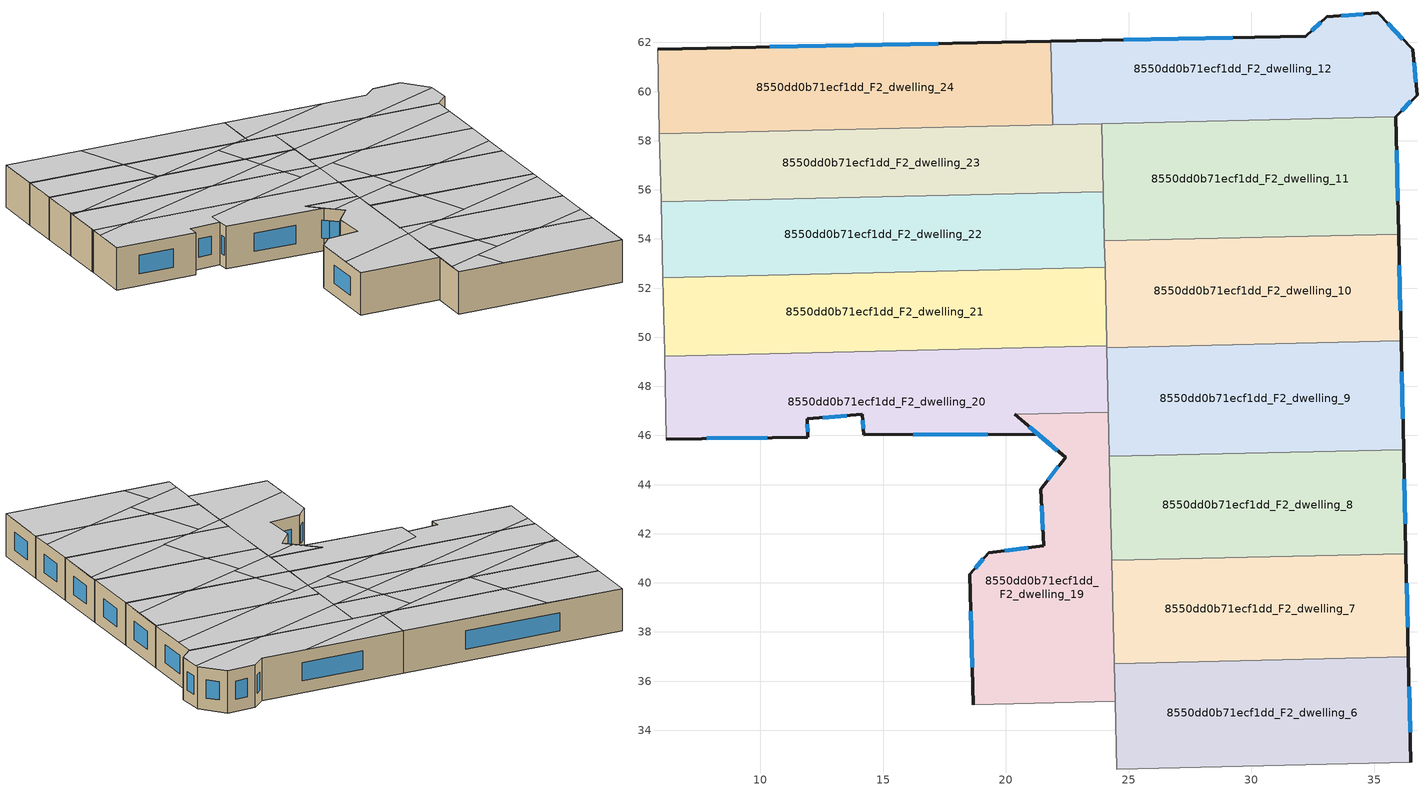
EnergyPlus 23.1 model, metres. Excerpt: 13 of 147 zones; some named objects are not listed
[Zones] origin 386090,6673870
8550dd0b71ecf1dd_F2_dwelling_10
 floor to 8550dd0b71ecf1dd_F1_dwelling_10 (EU_floor_Construction): 35.99,54.2 35.99,54.15 36.09,49.86 24.11,49.58 24.02,53.87 24.02,53.92 z6
 wall outside (EU_wall_Construction): 36.09,49.86 35.99,54.15 35.99,54.2 z6:9
 wall to 8550dd0b71ecf1dd_F2_dwelling_11 (EU_wall_Construction): 35.99,54.2 24.02,53.92 z6:9
 wall to 8550dd0b71ecf1dd_F2_dwelling_9 (EU_wall_Construction): 24.11,49.58 36.09,49.86 z6:9
 wall to 8550dd0b71ecf1dd_F2_dwelling_21 (EU_wall_Construction): 24.04,52.84 24.11,49.75 24.11,49.65 z6:9
 wall to 8550dd0b71ecf1dd_F2_dwelling_22 (EU_wall_Construction): 24.02,53.92 24.02,53.87 24.04,52.84 z6:9
 wall to 8550dd0b71ecf1dd_F2_dwelling_20 (EU_wall_Construction): 24.11,49.65 24.12,49.58 z6:9
 window (EU_Window_Construction): 36.07,51.08 36.02,52.92 z6.86:8.14
 ceiling to 8550dd0b71ecf1dd_F3_dwelling_17 (EU_floor_Construction): 36.05,51.79 35.99,54.2 28.04,54.01 25.21,52.78 26.58,49.64 31.38,49.75 z9
 ceiling to 8550dd0b71ecf1dd_F3_dwelling_15 (EU_floor_Construction): 36.09,49.86 36.05,51.79 31.38,49.75 z9
 ceiling to 8550dd0b71ecf1dd_F3_dwelling_16 (EU_floor_Construction): 26.58,49.64 25.21,52.78 24.05,52.27 24.12,49.58 z9
 ceiling to 8550dd0b71ecf1dd_F3_dwelling_19 (EU_floor_Construction): 28.04,54.01 24.02,53.92 24.05,52.27 z9
8550dd0b71ecf1dd_F2_dwelling_11
 floor to 8550dd0b71ecf1dd_F1_dwelling_11 (EU_floor_Construction): 35.88,58.98 35.99,54.2 24.02,53.92 23.91,58.7 z6
 wall outside (EU_wall_Construction): 35.99,54.2 35.88,58.98 z6:9
 wall to 8550dd0b71ecf1dd_F2_dwelling_12 (EU_wall_Construction): 35.88,58.98 23.91,58.7 z6:9
 wall to 8550dd0b71ecf1dd_F2_dwelling_23 (EU_wall_Construction): 23.91,58.7 23.97,55.93 z6:9
 wall to 8550dd0b71ecf1dd_F2_dwelling_22 (EU_wall_Construction): 23.97,55.93 24.02,53.92 z6:9
 window (EU_Window_Construction): 35.96,55.56 35.92,57.61 z6.86:8.14
 ceiling to 8550dd0b71ecf1dd_F3_dwelling_19 (EU_floor_Construction): 35.92,57.46 35.88,58.98 30.48,58.85 23.97,56.01 24.02,53.92 28.04,54.01 z9
 ceiling to 8550dd0b71ecf1dd_F3_dwelling_17 (EU_floor_Construction): 35.99,54.2 35.92,57.46 28.04,54.01 z9
 ceiling to 8550dd0b71ecf1dd_F3_dwelling_21 (EU_floor_Construction): 30.48,58.85 23.91,58.7 23.97,56.01 z9
8550dd0b71ecf1dd_F2_dwelling_12
 floor to 8550dd0b71ecf1dd_F1_dwelling_12 (EU_floor_Construction): 36.57,61.72 36.74,59.85 35.88,58.98 21.91,58.66 21.83,62.05 32.22,62.25 33.06,63.05 35.14,63.2 z6
 wall outside (EU_wall_Construction): 35.88,58.98 36.74,59.85 36.57,61.72 35.14,63.2 33.06,63.05 32.22,62.25 21.83,62.05 z6:9
 wall to 8550dd0b71ecf1dd_F2_dwelling_24 (EU_wall_Construction): 21.83,62.05 21.91,58.66 z6:9
 wall to 8550dd0b71ecf1dd_F2_dwelling_23 (EU_wall_Construction): 21.91,58.66 23.91,58.7 z6:9
 window (EU_Window_Construction): 32.82,62.82 32.46,62.48 / 34.54,63.16 33.66,63.09 / 36.16,62.14 35.55,62.78 / 36.69,60.38 36.62,61.18 / 36.13,59.23 36.5,59.6 / 29.25,62.19 24.8,62.1 z6.86:8.14
 ceiling to 8550dd0b71ecf1dd_F3_dwelling_21 (EU_floor_Construction): 36.59,61.52 36.57,61.72 35.14,63.2 33.06,63.05 32.22,62.25 29.03,62.19 21.9,59.07 21.91,58.66 30.48,58.85 z9
 ceiling to 8550dd0b71ecf1dd_F3_dwelling_19 (EU_floor_Construction): 35.88,58.98 36.74,59.85 36.59,61.52 30.48,58.85 z9
 ceiling to 8550dd0b71ecf1dd_F3_dwelling_23 (EU_floor_Construction): 29.03,62.19 21.83,62.05 21.9,59.07 z9
8550dd0b71ecf1dd_F2_dwelling_19
 floor to 8550dd0b71ecf1dd_F1_dwelling_19 (EU_floor_Construction): 24.18,46.95 24.45,35.18 18.68,35.04 18.54,40.35 19.3,41.23 21.55,41.5 21.42,43.81 22.43,45.11 20.35,46.87 z6
 wall outside (EU_wall_Construction): 20.35,46.87 22.43,45.11 21.42,43.81 21.55,41.5 19.3,41.23 18.54,40.35 18.68,35.04 z6:9
 wall to 8550dd0b71ecf1dd_F2_dwelling_18 (EU_wall_Construction): 18.68,35.04 24.45,35.18 z6:9
 wall to 8550dd0b71ecf1dd_F2_dwelling_20 (EU_wall_Construction): 24.18,46.95 20.36,46.87 z6:9
 wall to 8550dd0b71ecf1dd_F2_dwelling_8 (EU_wall_Construction): 24.31,40.92 24.22,45.15 z6:9
 wall to 8550dd0b71ecf1dd_F2_dwelling_6 (EU_wall_Construction): 24.45,35.18 24.41,36.71 z6:9
 wall to 8550dd0b71ecf1dd_F2_dwelling_9 (EU_wall_Construction): 24.22,45.15 24.18,46.95 z6:9
 wall to 8550dd0b71ecf1dd_F2_dwelling_7 (EU_wall_Construction): 24.41,36.71 24.31,40.91 z6:9
 window (EU_Window_Construction): 19.09,40.98 18.76,40.6 / 20.91,41.42 19.95,41.31 / 21.46,43.15 21.51,42.16 / 22.14,44.74 21.71,44.18 / 20.95,46.37 21.84,45.61 / 18.58,38.83 18.64,36.56 z6.86:8.14
 ceiling to 8550dd0b71ecf1dd_F3_dwelling_12 (EU_floor_Construction): 24.45,35.18 24.34,39.68 18.62,37.18 18.68,35.04 z9
 ceiling to 8550dd0b71ecf1dd_F3_dwelling_14 (EU_floor_Construction): 24.34,39.68 24.18,46.6 21.87,45.59 22.43,45.11 21.42,43.81 21.54,41.63 21.55,41.5 19.3,41.23 18.54,40.35 18.54,40.32 18.62,37.18 z9
 ceiling to 8550dd0b71ecf1dd_F3_dwelling_16 (EU_floor_Construction): 24.18,46.6 24.18,46.95 20.36,46.87 21.87,45.59 z9
8550dd0b71ecf1dd_F2_dwelling_20
 floor to 8550dd0b71ecf1dd_F1_dwelling_20 (EU_floor_Construction): 24.11,49.65 24.18,46.95 20.36,46.87 22.42,45.11 21.3,46.06 14.21,46.03 14.16,46.86 11.91,46.67 11.94,45.93 6.18,45.86 6.11,49.24 z6
 wall outside (EU_wall_Construction): 6.18,45.86 11.94,45.93 11.91,46.67 14.16,46.86 14.21,46.03 21.3,46.06 22.42,45.11 20.36,46.87 z6:9
 wall adiabatic (EU_wall_Construction): 6.11,49.24 6.18,45.86 z6:9
 wall to 8550dd0b71ecf1dd_F2_dwelling_21 (EU_wall_Construction): 24.11,49.65 6.11,49.24 z6:9
 wall to 8550dd0b71ecf1dd_F2_dwelling_9 (EU_wall_Construction): 24.18,46.95 24.12,49.58 z6:9
 window (EU_Window_Construction): 16.23,46.04 19.27,46.05 / 14.17,46.62 14.19,46.27 / 12.55,46.73 13.52,46.8 / 11.93,46.15 11.92,46.46 / 7.83,45.88 10.3,45.91 / 21.83,45.61 20.95,46.36 / 21.62,45.79 22.1,45.38 z6.86:8.14
 ceiling to 8550dd0b71ecf1dd_F3_dwelling_16 (EU_floor_Construction): 24.18,46.95 24.11,49.65 17.72,49.5 14.09,47.92 14.21,46.03 21.3,46.06 21.71,45.72 20.36,46.87 z9
 ceiling to 8550dd0b71ecf1dd_F3_dwelling_18 (EU_floor_Construction): 17.72,49.5 8.62,49.29 6.13,48.21 6.18,45.86 11.94,45.93 11.91,46.67 14.16,46.86 14.09,47.92 z9
 ceiling to 8550dd0b71ecf1dd_F3_dwelling_20 (EU_floor_Construction): 8.62,49.29 6.11,49.24 6.13,48.21 z9
8550dd0b71ecf1dd_F2_dwelling_21
 floor to 8550dd0b71ecf1dd_F1_dwelling_21 (EU_floor_Construction): 24.04,52.84 24.11,49.75 24.11,49.65 6.11,49.24 6.1,49.34 6.03,52.43 z6
 wall adiabatic (EU_wall_Construction): 6.03,52.43 6.1,49.34 6.11,49.24 z6:9
 wall to 8550dd0b71ecf1dd_F2_dwelling_22 (EU_wall_Construction): 24.04,52.84 6.03,52.43 z6:9
 ceiling to 8550dd0b71ecf1dd_F3_dwelling_18 (EU_floor_Construction): 22.23,51.48 21.66,52.79 16.32,52.66 8.62,49.29 17.72,49.5 z9
 ceiling adiabatic (EU_roof_Construction): 16.32,52.66 6.74,52.44 6.04,52.14 6.1,49.32 6.11,49.24 8.62,49.29 z9
 ceiling to 8550dd0b71ecf1dd_F3_dwelling_16 (EU_floor_Construction): 24.11,49.65 24.11,49.75 24.05,52.27 17.72,49.5 z9
 ceiling to 8550dd0b71ecf1dd_F3_dwelling_22 (EU_floor_Construction): 6.74,52.44 6.03,52.43 6.04,52.14 z9
 ceiling to 8550dd0b71ecf1dd_F3_dwelling_19 (EU_floor_Construction): 24.05,52.27 24.04,52.84 21.66,52.79 22.23,51.48 z9
8550dd0b71ecf1dd_F2_dwelling_22
 floor to 8550dd0b71ecf1dd_F1_dwelling_22 (EU_floor_Construction): 23.97,55.93 24.04,52.84 6.03,52.43 5.96,55.52 z6
 wall adiabatic (EU_wall_Construction): 5.96,55.52 6.03,52.43 z6:9
 wall to 8550dd0b71ecf1dd_F2_dwelling_23 (EU_wall_Construction): 23.97,55.93 5.96,55.52 z6:9
 ceiling to 8550dd0b71ecf1dd_F3_dwelling_20 (EU_floor_Construction): 20.85,54.64 20.32,55.85 14.21,55.71 6.74,52.44 16.32,52.66 z9
 ceiling to 8550dd0b71ecf1dd_F3_dwelling_19 (EU_floor_Construction): 24.04,52.84 23.97,55.93 23.79,55.93 20.85,54.64 21.66,52.79 z9
 ceiling to 8550dd0b71ecf1dd_F3_dwelling_22 (EU_floor_Construction): 14,55.62 13.96,55.7 5.96,55.52 6.03,52.43 6.74,52.44 z9
 ceiling to 8550dd0b71ecf1dd_F3_dwelling_18 (EU_floor_Construction): 21.66,52.79 20.85,54.64 16.32,52.66 z9
 ceiling to 8550dd0b71ecf1dd_F3_dwelling_23 (EU_floor_Construction): 14.21,55.71 13.96,55.7 14,55.62 z9
 ceiling to 8550dd0b71ecf1dd_F3_dwelling_21 (EU_floor_Construction): 23.79,55.93 20.32,55.85 20.85,54.64 z9
8550dd0b71ecf1dd_F2_dwelling_23
 floor to 8550dd0b71ecf1dd_F1_dwelling_23 (EU_floor_Construction): 23.91,58.7 23.97,55.93 5.96,55.52 5.9,58.29 z6
 wall adiabatic (EU_wall_Construction): 5.9,58.29 5.96,55.52 z6:9
 wall to 8550dd0b71ecf1dd_F2_dwelling_24 (EU_wall_Construction): 21.91,58.66 5.9,58.29 z6:9
 ceiling to 8550dd0b71ecf1dd_F3_dwelling_23 (EU_floor_Construction): 20.9,58.63 12.76,58.45 13.96,55.7 14.21,55.71 z9
 ceiling to 8550dd0b71ecf1dd_F3_dwelling_21 (EU_floor_Construction): 23.97,56.01 23.91,58.7 20.9,58.63 19.39,57.97 20.32,55.85 23.79,55.93 z9
 ceiling to 8550dd0b71ecf1dd_F3_dwelling_22 (EU_floor_Construction): 13.96,55.7 12.76,58.45 5.9,58.29 5.96,55.52 z9
 ceiling to 8550dd0b71ecf1dd_F3_dwelling_20 (EU_floor_Construction): 20.32,55.85 19.39,57.97 14.21,55.71 z9
8550dd0b71ecf1dd_F2_dwelling_24
 floor to 8550dd0b71ecf1dd_F1_dwelling_24 (EU_floor_Construction): 21.83,62.05 21.91,58.66 5.9,58.29 5.82,61.73 z6
 wall outside (EU_wall_Construction): 21.83,62.05 5.82,61.73 z6:9
 wall adiabatic (EU_wall_Construction): 5.82,61.73 5.9,58.29 z6:9
 window (EU_Window_Construction): 17.25,61.96 10.39,61.82 z6.86:8.14
 ceiling to 8550dd0b71ecf1dd_F3_dwelling_22 (EU_floor_Construction): 12.76,58.45 11.28,61.84 5.82,61.73 5.9,58.29 z9
 ceiling to 8550dd0b71ecf1dd_F3_dwelling_23 (EU_floor_Construction): 21.9,59.07 21.83,62.05 11.28,61.84 12.76,58.45 20.9,58.63 z9
 ceiling to 8550dd0b71ecf1dd_F3_dwelling_21 (EU_floor_Construction): 21.91,58.66 21.9,59.07 20.9,58.63 z9
8550dd0b71ecf1dd_F2_dwelling_6
 floor to 8550dd0b71ecf1dd_F1_dwelling_6 (EU_floor_Construction): 36.39,36.99 36.49,32.7 24.51,32.42 24.41,36.71 z6
 wall outside (EU_wall_Construction): 36.49,32.7 36.39,36.99 z6:9
 wall to 8550dd0b71ecf1dd_F2_dwelling_7 (EU_wall_Construction): 36.39,36.99 24.41,36.71 z6:9
 wall to 8550dd0b71ecf1dd_F2_dwelling_5 (EU_wall_Construction): 24.51,32.42 36.49,32.7 z6:9
 wall to 8550dd0b71ecf1dd_F2_dwelling_18 (EU_wall_Construction): 24.45,35.18 24.51,32.42 z6:9
 window (EU_Window_Construction): 36.46,33.92 36.42,35.76 z6.86:8.14
 ceiling to 8550dd0b71ecf1dd_F3_dwelling_11 (EU_floor_Construction): 36.49,32.7 36.39,36.99 32.46,36.9 26.94,34.48 27.8,32.5 z9
 ceiling to 8550dd0b71ecf1dd_F3_dwelling_10 (EU_floor_Construction): 27.8,32.5 26.94,34.48 24.49,33.41 24.51,32.42 z9
 ceiling to 8550dd0b71ecf1dd_F3_dwelling_13 (EU_floor_Construction): 32.46,36.9 27.97,36.79 28.65,35.23 z9
 ceiling to 8550dd0b71ecf1dd_F3_dwelling_12 (EU_floor_Construction): 28.65,35.23 27.97,36.79 24.41,36.71 24.49,33.41 z9
8550dd0b71ecf1dd_F2_dwelling_7
 floor to 8550dd0b71ecf1dd_F1_dwelling_7 (EU_floor_Construction): 36.29,41.19 36.39,36.99 24.41,36.71 24.31,40.92 z6
 wall outside (EU_wall_Construction): 36.39,36.99 36.29,41.19 z6:9
 wall to 8550dd0b71ecf1dd_F2_dwelling_8 (EU_wall_Construction): 36.29,41.19 24.31,40.92 z6:9
 window (EU_Window_Construction): 36.36,38.19 36.32,39.99 z6.86:8.14
 ceiling to 8550dd0b71ecf1dd_F3_dwelling_13 (EU_floor_Construction): 36.35,38.6 36.29,41.19 27.32,40.98 26.33,40.55 27.97,36.79 32.46,36.9 z9
 ceiling to 8550dd0b71ecf1dd_F3_dwelling_11 (EU_floor_Construction): 36.39,36.99 36.35,38.6 32.46,36.9 z9
 ceiling to 8550dd0b71ecf1dd_F3_dwelling_12 (EU_floor_Construction): 27.97,36.79 26.33,40.55 24.34,39.68 24.41,36.71 z9
 ceiling to 8550dd0b71ecf1dd_F3_dwelling_14 (EU_floor_Construction): 27.32,40.98 24.31,40.92 24.34,39.68 z9
8550dd0b71ecf1dd_F2_dwelling_8
 floor to 8550dd0b71ecf1dd_F1_dwelling_8 (EU_floor_Construction): 36.2,45.42 36.29,41.19 24.31,40.92 24.22,45.15 z6
 wall outside (EU_wall_Construction): 36.29,41.19 36.2,45.42 z6:9
 wall to 8550dd0b71ecf1dd_F2_dwelling_9 (EU_wall_Construction): 36.2,45.42 24.22,45.15 z6:9
 window (EU_Window_Construction): 36.26,42.4 36.22,44.21 z6.86:8.14
 ceiling to 8550dd0b71ecf1dd_F3_dwelling_14 (EU_floor_Construction): 29.44,41.91 27.99,45.24 24.22,45.15 24.31,40.92 27.32,40.98 z9
 ceiling to 8550dd0b71ecf1dd_F3_dwelling_13 (EU_floor_Construction): 36.29,41.19 36.21,44.87 27.32,40.98 z9
 ceiling to 8550dd0b71ecf1dd_F3_dwelling_15 (EU_floor_Construction): 36.21,44.87 36.2,45.42 27.99,45.24 29.44,41.91 z9
8550dd0b71ecf1dd_F2_dwelling_9
 floor to 8550dd0b71ecf1dd_F1_dwelling_9 (EU_floor_Construction): 36.09,49.86 36.2,45.42 24.22,45.15 24.11,49.58 z6
 wall outside (EU_wall_Construction): 36.2,45.42 36.09,49.86 z6:9
 window (EU_Window_Construction): 36.17,46.69 36.12,48.59 z6.86:8.14
 ceiling to 8550dd0b71ecf1dd_F3_dwelling_15 (EU_floor_Construction): 36.2,45.42 36.09,49.86 31.38,49.75 26.87,47.78 27.99,45.24 z9
 ceiling to 8550dd0b71ecf1dd_F3_dwelling_14 (EU_floor_Construction): 27.99,45.24 26.87,47.78 24.18,46.6 24.22,45.15 z9
 ceiling to 8550dd0b71ecf1dd_F3_dwelling_17 (EU_floor_Construction): 31.38,49.75 26.58,49.64 27.31,47.97 z9
 ceiling to 8550dd0b71ecf1dd_F3_dwelling_16 (EU_floor_Construction): 27.31,47.97 26.58,49.64 24.12,49.58 24.18,46.6 z9
[Building]
EU S2 Campaign: North Axis=0; Terrain=City; Solar Distribution=FullExterior
[Site:Location]
Helsinki-Vantaa.AP: Latitude=60.317; Longitude=24.963; Time Zone=2; Elevation=54.6
[SizingPeriod:WeatherFileDays]
AnnualSizingPeriod: Begin Month=1; Begin Day of Month=1; End Month=12; End Day of Month=31; Day of Week for Start Day=Monday; Use Weather File Daylight Saving Period=No; Use Weather File Rain and Snow Indicators=No
[MATERIAL]
EU_InternalMass_Material: Roughness=MediumRough; Thickness=0.1; Conductivity=1; Density=1800; Specific Heat=900; Thermal Absorptance=0.9; Solar Absorptance=0.7; Visible Absorptance=0.7
[MATERIAL:NOMASS] Roughness=MediumRough; Thermal Absorptance=0.9; Solar Absorptance=0.7; Visible Absorptance=0.7
Name | Thermal Resistance
EU_wall_NoMass | 1.10183
EU_roof_NoMass; EU_floor_NoMass | 1.70606
[WINDOWMATERIAL:SIMPLEGLAZINGSYSTEM]
EU_Window_SimpleGlazing: UFactor=3.11035; Solar Heat Gain Coefficient=0.8; Visible Transmittance=0.8
[CONSTRUCTION]
EU_wall_Construction: EU_wall_NoMass
EU_roof_Construction: EU_roof_NoMass
EU_floor_Construction: EU_floor_NoMass
EU_Window_Construction: EU_Window_SimpleGlazing
EU_InternalMass_Construction: EU_InternalMass_Material
[ZONE] Type=1; Multiplier=1; Ceiling Height=autocalculate; Floor Area=autocalculate; Part of Total Floor Area=Yes
Name | Volume
8550dd0b71ecf1dd_F2_dwelling_10 | 156.034
8550dd0b71ecf1dd_F2_dwelling_11 | 171.856
8550dd0b71ecf1dd_F2_dwelling_12 | 155.171
8550dd0b71ecf1dd_F2_dwelling_19 | 151.827
8550dd0b71ecf1dd_F2_dwelling_20 | 172.612
8550dd0b71ecf1dd_F2_dwelling_21 | 172.477
8550dd0b71ecf1dd_F2_dwelling_22 | 167.076
8550dd0b71ecf1dd_F2_dwelling_23 | 149.78
8550dd0b71ecf1dd_F2_dwelling_24 | 164.097
8550dd0b71ecf1dd_F2_dwelling_6 | 154.239
8550dd0b71ecf1dd_F2_dwelling_7 | 151.11
8550dd0b71ecf1dd_F2_dwelling_8 | 152.26
8550dd0b71ecf1dd_F2_dwelling_9 | 159.343
[INTERNALMASS] Construction=EU_InternalMass_Construction
Name | Zone or ZoneList | Surface Area
8550dd0b71ecf1dd_F2_dwelling_6_EU_InternalMass | 8550dd0b71ecf1dd_F2_dwelling_6 | 51.4126
8550dd0b71ecf1dd_F2_dwelling_7_EU_InternalMass | 8550dd0b71ecf1dd_F2_dwelling_7 | 50.3723
8550dd0b71ecf1dd_F2_dwelling_8_EU_InternalMass | 8550dd0b71ecf1dd_F2_dwelling_8 | 50.7514
8550dd0b71ecf1dd_F2_dwelling_9_EU_InternalMass | 8550dd0b71ecf1dd_F2_dwelling_9 | 53.1145
8550dd0b71ecf1dd_F2_dwelling_10_EU_InternalMass | 8550dd0b71ecf1dd_F2_dwelling_10 | 52.0116
8550dd0b71ecf1dd_F2_dwelling_11_EU_InternalMass | 8550dd0b71ecf1dd_F2_dwelling_11 | 57.2852
8550dd0b71ecf1dd_F2_dwelling_12_EU_InternalMass | 8550dd0b71ecf1dd_F2_dwelling_12 | 51.7266
8550dd0b71ecf1dd_F2_dwelling_19_EU_InternalMass | 8550dd0b71ecf1dd_F2_dwelling_19 | 50.6096
8550dd0b71ecf1dd_F2_dwelling_20_EU_InternalMass | 8550dd0b71ecf1dd_F2_dwelling_20 | 57.5488
8550dd0b71ecf1dd_F2_dwelling_21_EU_InternalMass | 8550dd0b71ecf1dd_F2_dwelling_21 | 57.4915
8550dd0b71ecf1dd_F2_dwelling_22_EU_InternalMass | 8550dd0b71ecf1dd_F2_dwelling_22 | 55.6921
8550dd0b71ecf1dd_F2_dwelling_23_EU_InternalMass | 8550dd0b71ecf1dd_F2_dwelling_23 | 49.9266
8550dd0b71ecf1dd_F2_dwelling_24_EU_InternalMass | 8550dd0b71ecf1dd_F2_dwelling_24 | 54.6992
[OTHEREQUIPMENT] Fuel Type=Electricity; Design Level Calculation Method=Watts/Area; Power per Zone Floor Area=1; Fraction Latent=0; Fraction Radiant=0; Fraction Lost=0; Carbon Dioxide Generation Rate=0; EndUse Subcategory=EU_Step8_InternalGains
Name | Zone or ZoneList or Space or SpaceList | Schedule
EU_Step8_InternalGain_8550dd0b71ecf1dd_F2_dwelling_6_f000 | 8550dd0b71ecf1dd_F2_dwelling_6 | EU_Step8_GainSchedule_8550dd0b71ecf1dd_F2_dwelling_6_f000
EU_Step8_InternalGain_8550dd0b71ecf1dd_F2_dwelling_7_f000 | 8550dd0b71ecf1dd_F2_dwelling_7 | EU_Step8_GainSchedule_8550dd0b71ecf1dd_F2_dwelling_7_f000
EU_Step8_InternalGain_8550dd0b71ecf1dd_F2_dwelling_8_f000 | 8550dd0b71ecf1dd_F2_dwelling_8 | EU_Step8_GainSchedule_8550dd0b71ecf1dd_F2_dwelling_8_f000
EU_Step8_InternalGain_8550dd0b71ecf1dd_F2_dwelling_9_f000 | 8550dd0b71ecf1dd_F2_dwelling_9 | EU_Step8_GainSchedule_8550dd0b71ecf1dd_F2_dwelling_9_f000
EU_Step8_InternalGain_8550dd0b71ecf1dd_F2_dwelling_10_f000 | 8550dd0b71ecf1dd_F2_dwelling_10 | EU_Step8_GainSchedule_8550dd0b71ecf1dd_F2_dwelling_10_f000
EU_Step8_InternalGain_8550dd0b71ecf1dd_F2_dwelling_11_f000 | 8550dd0b71ecf1dd_F2_dwelling_11 | EU_Step8_GainSchedule_8550dd0b71ecf1dd_F2_dwelling_11_f000
EU_Step8_InternalGain_8550dd0b71ecf1dd_F2_dwelling_12_f000 | 8550dd0b71ecf1dd_F2_dwelling_12 | EU_Step8_GainSchedule_8550dd0b71ecf1dd_F2_dwelling_12_f000
EU_Step8_InternalGain_8550dd0b71ecf1dd_F2_dwelling_19_f000 | 8550dd0b71ecf1dd_F2_dwelling_19 | EU_Step8_GainSchedule_8550dd0b71ecf1dd_F2_dwelling_19_f000
EU_Step8_InternalGain_8550dd0b71ecf1dd_F2_dwelling_20_f000 | 8550dd0b71ecf1dd_F2_dwelling_20 | EU_Step8_GainSchedule_8550dd0b71ecf1dd_F2_dwelling_20_f000
EU_Step8_InternalGain_8550dd0b71ecf1dd_F2_dwelling_21_f000 | 8550dd0b71ecf1dd_F2_dwelling_21 | EU_Step8_GainSchedule_8550dd0b71ecf1dd_F2_dwelling_21_f000
EU_Step8_InternalGain_8550dd0b71ecf1dd_F2_dwelling_22_f000 | 8550dd0b71ecf1dd_F2_dwelling_22 | EU_Step8_GainSchedule_8550dd0b71ecf1dd_F2_dwelling_22_f000
EU_Step8_InternalGain_8550dd0b71ecf1dd_F2_dwelling_23_f000 | 8550dd0b71ecf1dd_F2_dwelling_23 | EU_Step8_GainSchedule_8550dd0b71ecf1dd_F2_dwelling_23_f000
EU_Step8_InternalGain_8550dd0b71ecf1dd_F2_dwelling_24_f000 | 8550dd0b71ecf1dd_F2_dwelling_24 | EU_Step8_GainSchedule_8550dd0b71ecf1dd_F2_dwelling_24_f000
[ZONEVENTILATION:DESIGNFLOWRATE] Schedule=EU_AlwaysOn; Design Flow Rate Calculation Method=AirChanges/Hour; Air Changes per Hour=0.756316; Ventilation Type=Natural; Fan Pressure Rise=0; Fan Total Efficiency=1; Constant Term Coefficient=1; Temperature Term Coefficient=0; Velocity Term Coefficient=0; Velocity Squared Term Coefficient=0; Minimum Indoor Temperature=-100; Maximum Indoor Temperature=100; Delta Temperature=-100; Minimum Outdoor Temperature=-100; Maximum Outdoor Temperature=100; Maximum Wind Speed=40
Name | Zone or ZoneList or Space or SpaceList
EU_ConstantAir_8550dd0b71ecf1dd_F2_dwelling_6 | 8550dd0b71ecf1dd_F2_dwelling_6
EU_ConstantAir_8550dd0b71ecf1dd_F2_dwelling_7 | 8550dd0b71ecf1dd_F2_dwelling_7
EU_ConstantAir_8550dd0b71ecf1dd_F2_dwelling_8 | 8550dd0b71ecf1dd_F2_dwelling_8
EU_ConstantAir_8550dd0b71ecf1dd_F2_dwelling_9 | 8550dd0b71ecf1dd_F2_dwelling_9
EU_ConstantAir_8550dd0b71ecf1dd_F2_dwelling_10 | 8550dd0b71ecf1dd_F2_dwelling_10
EU_ConstantAir_8550dd0b71ecf1dd_F2_dwelling_11 | 8550dd0b71ecf1dd_F2_dwelling_11
EU_ConstantAir_8550dd0b71ecf1dd_F2_dwelling_12 | 8550dd0b71ecf1dd_F2_dwelling_12
EU_ConstantAir_8550dd0b71ecf1dd_F2_dwelling_19 | 8550dd0b71ecf1dd_F2_dwelling_19
EU_ConstantAir_8550dd0b71ecf1dd_F2_dwelling_20 | 8550dd0b71ecf1dd_F2_dwelling_20
EU_ConstantAir_8550dd0b71ecf1dd_F2_dwelling_21 | 8550dd0b71ecf1dd_F2_dwelling_21
EU_ConstantAir_8550dd0b71ecf1dd_F2_dwelling_22 | 8550dd0b71ecf1dd_F2_dwelling_22
EU_ConstantAir_8550dd0b71ecf1dd_F2_dwelling_23 | 8550dd0b71ecf1dd_F2_dwelling_23
EU_ConstantAir_8550dd0b71ecf1dd_F2_dwelling_24 | 8550dd0b71ecf1dd_F2_dwelling_24
[HVACTEMPLATE:ZONE:IDEALLOADSAIRSYSTEM] System Availability Schedule=EU_AlwaysOn; Maximum Heating Supply Air Temperature=50; Minimum Cooling Supply Air Temperature=13; Maximum Heating Supply Air Humidity Ratio=0.0156; Minimum Cooling Supply Air Humidity Ratio=0.0077; Heating Limit=NoLimit; Cooling Limit=NoLimit; Heating Availability Schedule=EU_AlwaysOn; Cooling Availability Schedule=EU_CoolingOff; Dehumidification Control Type=ConstantSensibleHeatRatio; Cooling Sensible Heat Ratio=0.7; Dehumidification Setpoint=60; Humidification Control Type=None; Humidification Setpoint=30; Outdoor Air Method=None; Outdoor Air Flow Rate per Person=0.00944; Outdoor Air Flow Rate per Zone Floor Area=0; Outdoor Air Flow Rate per Zone=0; Demand Controlled Ventilation Type=None; Outdoor Air Economizer Type=NoEconomizer; Heat Recovery Type=None; Sensible Heat Recovery Effectiveness=0.7; Latent Heat Recovery Effectiveness=0.65
Name | Template Thermostat
8550dd0b71ecf1dd_F2_dwelling_6 | EU_HeatOnly_8550dd0b71ecf1dd_F2_dwelling_6
8550dd0b71ecf1dd_F2_dwelling_7 | EU_HeatOnly_8550dd0b71ecf1dd_F2_dwelling_7
8550dd0b71ecf1dd_F2_dwelling_8 | EU_HeatOnly_8550dd0b71ecf1dd_F2_dwelling_8
8550dd0b71ecf1dd_F2_dwelling_9 | EU_HeatOnly_8550dd0b71ecf1dd_F2_dwelling_9
8550dd0b71ecf1dd_F2_dwelling_10 | EU_HeatOnly_8550dd0b71ecf1dd_F2_dwelling_10
8550dd0b71ecf1dd_F2_dwelling_11 | EU_HeatOnly_8550dd0b71ecf1dd_F2_dwelling_11
8550dd0b71ecf1dd_F2_dwelling_12 | EU_HeatOnly_8550dd0b71ecf1dd_F2_dwelling_12
8550dd0b71ecf1dd_F2_dwelling_19 | EU_HeatOnly_8550dd0b71ecf1dd_F2_dwelling_19
8550dd0b71ecf1dd_F2_dwelling_20 | EU_HeatOnly_8550dd0b71ecf1dd_F2_dwelling_20
8550dd0b71ecf1dd_F2_dwelling_21 | EU_HeatOnly_8550dd0b71ecf1dd_F2_dwelling_21
8550dd0b71ecf1dd_F2_dwelling_22 | EU_HeatOnly_8550dd0b71ecf1dd_F2_dwelling_22
8550dd0b71ecf1dd_F2_dwelling_23 | EU_HeatOnly_8550dd0b71ecf1dd_F2_dwelling_23
8550dd0b71ecf1dd_F2_dwelling_24 | EU_HeatOnly_8550dd0b71ecf1dd_F2_dwelling_24
[SIZING:ZONE] Zone Cooling Design Supply Air Temperature Input Method=SupplyAirTemperature; Zone Cooling Design Supply Air Temperature=13; Zone Heating Design Supply Air Temperature Input Method=SupplyAirTemperature; Zone Heating Design Supply Air Temperature=50; Zone Cooling Design Supply Air Humidity Ratio=0.008; Zone Heating Design Supply Air Humidity Ratio=0.008; Cooling Design Air Flow Method=DesignDay; Cooling Design Air Flow Rate=0; Cooling Minimum Air Flow per Zone Floor Area=0.000762; Cooling Minimum Air Flow=0; Cooling Minimum Air Flow Fraction=0.2; Heating Design Air Flow Method=DesignDay; Heating Design Air Flow Rate=0; Heating Maximum Air Flow per Zone Floor Area=0.002032; Heating Maximum Air Flow=0.141576; Heating Maximum Air Flow Fraction=0.3; Account for Dedicated Outdoor Air System=No; Dedicated Outdoor Air System Control Strategy=NeutralSupplyAir; Dedicated Outdoor Air Low Setpoint Temperature for Design=autosize; Dedicated Outdoor Air High Setpoint Temperature for Design=autosize; Zone Load Sizing Method=Sensible Load Only No Latent Load; Zone Latent Cooling Design Supply Air Humidity Ratio Input Method=HumidityRatioDifference; Zone Cooling Design Supply Air Humidity Ratio Difference=0.005; Zone Latent Heating Design Supply Air Humidity Ratio Input Method=HumidityRatioDifference; Zone Humidification Design Supply Air Humidity Ratio Difference=0.005
8550dd0b71ecf1dd_F2_dwelling_6; 8550dd0b71ecf1dd_F2_dwelling_7; 8550dd0b71ecf1dd_F2_dwelling_8; 8550dd0b71ecf1dd_F2_dwelling_9; 8550dd0b71ecf1dd_F2_dwelling_10; 8550dd0b71ecf1dd_F2_dwelling_11; 8550dd0b71ecf1dd_F2_dwelling_12; 8550dd0b71ecf1dd_F2_dwelling_19; 8550dd0b71ecf1dd_F2_dwelling_20; 8550dd0b71ecf1dd_F2_dwelling_21; 8550dd0b71ecf1dd_F2_dwelling_22; 8550dd0b71ecf1dd_F2_dwelling_23; 8550dd0b71ecf1dd_F2_dwelling_24
[SCHEDULE:CONSTANT]
Name | Hourly Value
EU_AlwaysOn | 1
EU_CoolingOff | 0
[SCHEDULE:FILE] Column Number=1; Rows to Skip at Top=0; Number of Hours of Data=8760; Column Separator=Comma; Interpolate to Timestep=No; Minutes per Item=60; Adjust Schedule for Daylight Savings=Yes
Name | File
EU_Step8_GainSchedule_8550dd0b71ecf1dd_F2_dwelling_6_f000 | ../../schedules/8550dd0b71ecf1dd/8550dd0b71ecf1dd_F2_dwelling_6_f000_gain.csv
EU_Step8_GainSchedule_8550dd0b71ecf1dd_F2_dwelling_7_f000 | ../../schedules/8550dd0b71ecf1dd/8550dd0b71ecf1dd_F2_dwelling_7_f000_gain.csv
EU_Step8_GainSchedule_8550dd0b71ecf1dd_F2_dwelling_8_f000 | ../../schedules/8550dd0b71ecf1dd/8550dd0b71ecf1dd_F2_dwelling_8_f000_gain.csv
EU_Step8_GainSchedule_8550dd0b71ecf1dd_F2_dwelling_9_f000 | ../../schedules/8550dd0b71ecf1dd/8550dd0b71ecf1dd_F2_dwelling_9_f000_gain.csv
EU_Step8_GainSchedule_8550dd0b71ecf1dd_F2_dwelling_10_f000 | ../../schedules/8550dd0b71ecf1dd/8550dd0b71ecf1dd_F2_dwelling_10_f000_gain.csv
EU_Step8_GainSchedule_8550dd0b71ecf1dd_F2_dwelling_11_f000 | ../../schedules/8550dd0b71ecf1dd/8550dd0b71ecf1dd_F2_dwelling_11_f000_gain.csv
EU_Step8_GainSchedule_8550dd0b71ecf1dd_F2_dwelling_12_f000 | ../../schedules/8550dd0b71ecf1dd/8550dd0b71ecf1dd_F2_dwelling_12_f000_gain.csv
EU_Step8_GainSchedule_8550dd0b71ecf1dd_F2_dwelling_19_f000 | ../../schedules/8550dd0b71ecf1dd/8550dd0b71ecf1dd_F2_dwelling_19_f000_gain.csv
EU_Step8_GainSchedule_8550dd0b71ecf1dd_F2_dwelling_20_f000 | ../../schedules/8550dd0b71ecf1dd/8550dd0b71ecf1dd_F2_dwelling_20_f000_gain.csv
EU_Step8_GainSchedule_8550dd0b71ecf1dd_F2_dwelling_21_f000 | ../../schedules/8550dd0b71ecf1dd/8550dd0b71ecf1dd_F2_dwelling_21_f000_gain.csv
EU_Step8_GainSchedule_8550dd0b71ecf1dd_F2_dwelling_22_f000 | ../../schedules/8550dd0b71ecf1dd/8550dd0b71ecf1dd_F2_dwelling_22_f000_gain.csv
EU_Step8_GainSchedule_8550dd0b71ecf1dd_F2_dwelling_23_f000 | ../../schedules/8550dd0b71ecf1dd/8550dd0b71ecf1dd_F2_dwelling_23_f000_gain.csv
EU_Step8_GainSchedule_8550dd0b71ecf1dd_F2_dwelling_24_f000 | ../../schedules/8550dd0b71ecf1dd/8550dd0b71ecf1dd_F2_dwelling_24_f000_gain.csv
